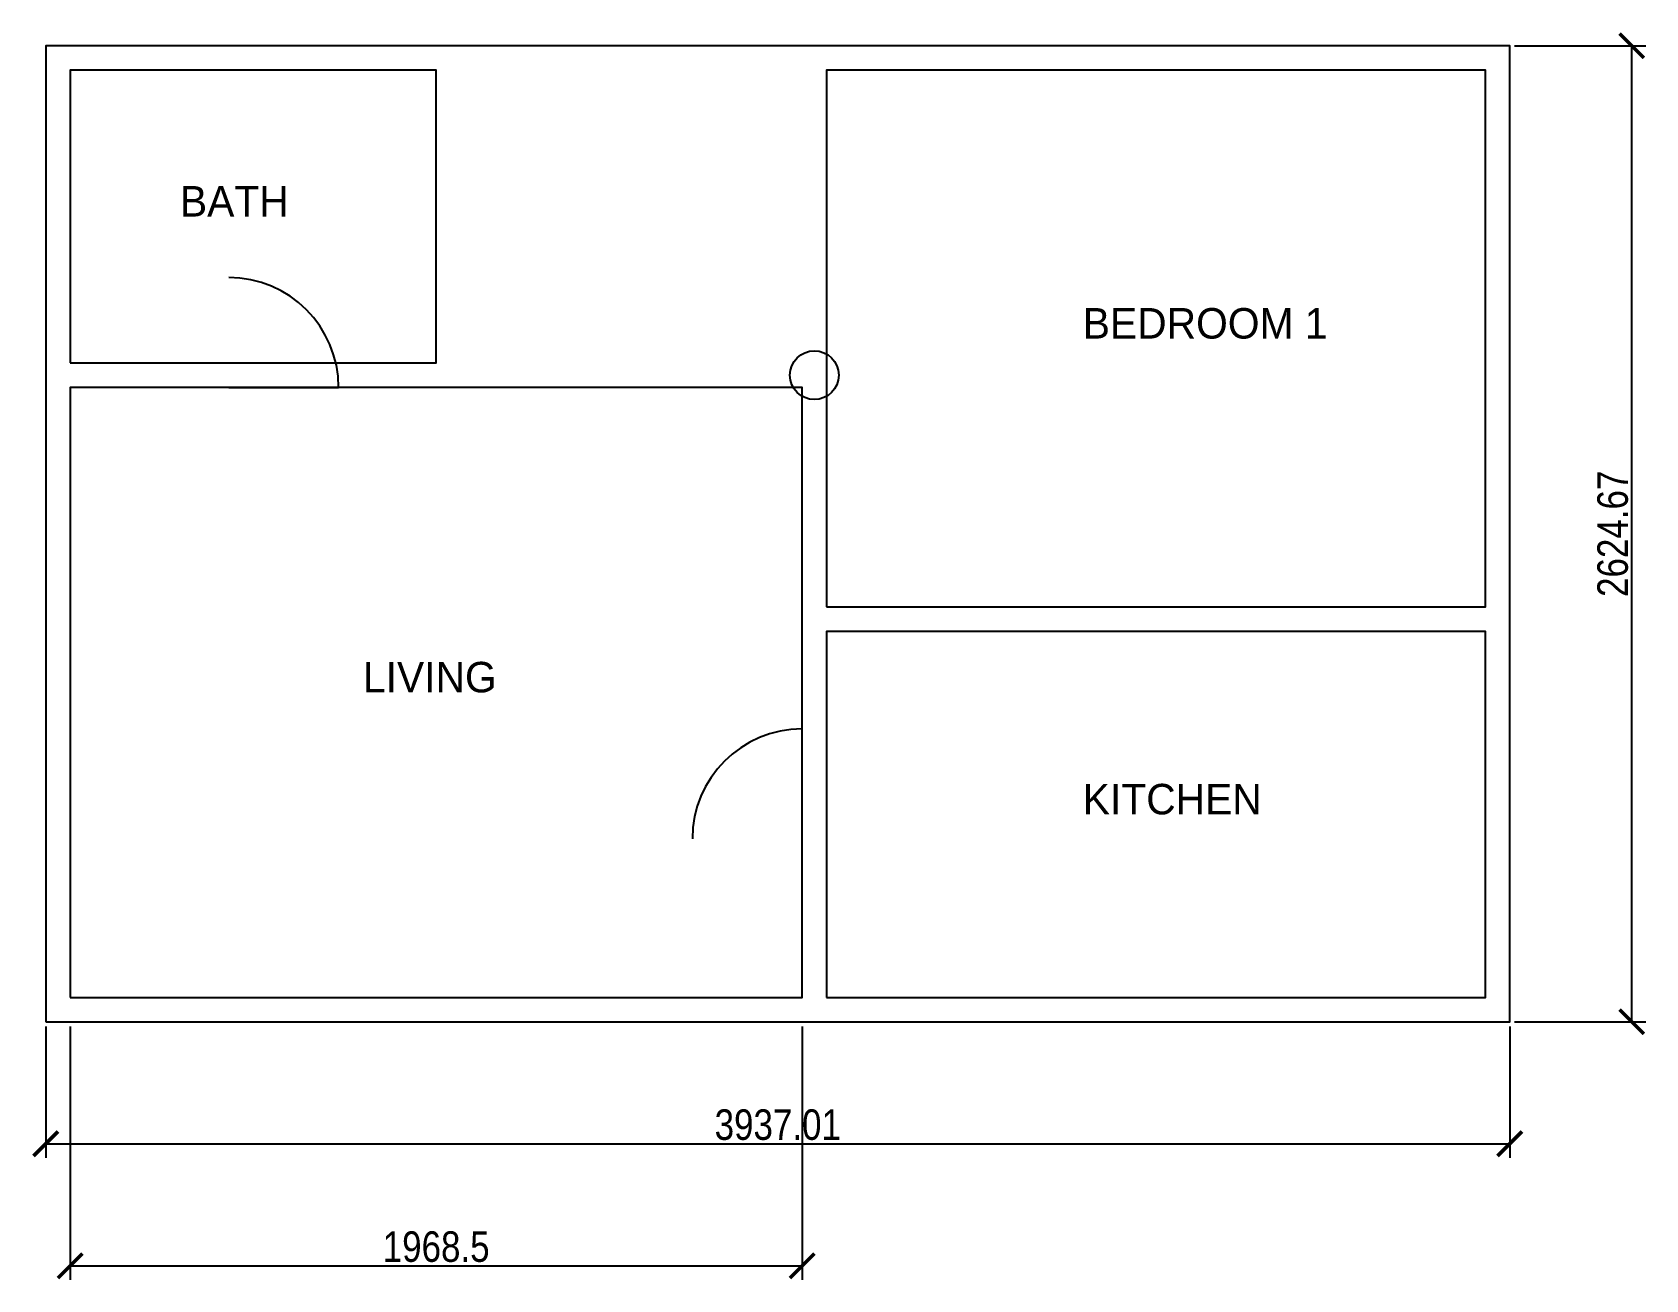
# Model space of a CAD drawing. Header units: feet. Extents: x -0.4 to 43, y -6.9 to 26.6.
import ezdxf

# ---------------------------------------------------------------- set-up
doc = ezdxf.new("R2010")
doc.units = ezdxf.units.FT
for name, color, linetype in [('A-DIMS', 1, 'Continuous'), ('A-DOOR', 3, 'Continuous'), ('A-ROOM', 5, 'Continuous'), ('A-TEXT', 2, 'Continuous'), ('A-WALL', 7, 'Continuous'), ('S-COLS', 6, 'Continuous')]:
    doc.layers.add(name, color=color, linetype=linetype)
doc.styles.add('OpenSansCondensed-Light', font='OpenSansCondensed-Light.ttf')
doc.dimstyles.new('EZDXF', dxfattribs={"dimtxt": 0.25, "dimasz": 0.175, "dimexe": 0.375, "dimexo": 0.125, "dimgap": 0.1, "dimtad": 1, "dimlfac": 100, "dimzin": 12, "dimdsep": 46, "dimtxsty": 'OpenSansCondensed-Light', "dimblk": 'ARCHTICK', "dimcen": 2.5, "dimazin": 3, "dimtfac": 0.5, "dimtmove": 2, "dimatfit": 3})

# ---------------------------------------------------------------- blocks, each defined once
blk = doc.blocks.new('DOOR900')
blk.add_line((0, 0), (2.953, 0))
blk.add_arc((0, 0), 2.953, 0, 90)
blk = doc.blocks.new('_ARCHTICK')
at = {"color": 0, "linetype": 'BYBLOCK', "const_width": 0.15}
blk.add_lwpolyline([(-0.5, -0.5), (0.5, 0.5)], dxfattribs=at)

msp = doc.modelspace()

# ---------------------------------------------------------------- linework, layer by layer
at = {"layer": 'A-ROOM'}
for points in [[(0.65617, 17.71654), (10.49869, 17.71654), (10.49869, 25.59055), (0.65617, 25.59055)], [(20.99738, 11.15486), (38.71391, 11.15486), (38.71391, 25.59055), (20.99738, 25.59055)], [(0.65617, 0.65617), (20.34121, 0.65617), (20.34121, 17.06037), (0.65617, 17.06037)], [(20.99738, 0.65617), (38.71391, 0.65617), (38.71391, 10.49869), (20.99738, 10.49869)]]:
    msp.add_lwpolyline(points, close=True, dxfattribs=at)
at = {"layer": 'A-WALL'}
msp.add_lwpolyline([(0, 0), (39.37008, 0), (39.37008, 26.24672), (0, 26.24672)], close=True, dxfattribs=at)
at = {"layer": 'S-COLS'}
msp.add_circle((20.66929, 17.38845), 0.65617, dxfattribs=at)

# ---------------------------------------------------------------- block references
at = {"layer": 'A-DOOR'}
msp.add_blockref('DOOR900', (4.92126, 17.06037), dxfattribs=at)
at = {"layer": 'A-DOOR', "rotation": 90}
msp.add_blockref('DOOR900', (20.34121, 4.92126), dxfattribs=at)

# ---------------------------------------------------------------- texts
at = {"layer": 'A-TEXT'}
for s, p in [('BATH', (3.60892, 21.65354)), ('BEDROOM 1', (27.88714, 18.3727)), ('LIVING', (8.53018, 8.85827)), ('KITCHEN', (27.88714, 5.57743))]:
    msp.add_text(s, height=0.82021, dxfattribs=at).set_placement(p)

# ---------------------------------------------------------------- dimensions: what is measured, and where the dimension line sits
at = {"layer": 'A-DIMS'}
msp.add_linear_dim(base=(42.65092, 0), p1=(39.37008, 0), p2=(39.37008, 26.24672), angle=90, dimstyle='EZDXF', override={"dimtxt": 0.82021, "dimasz": 0.656168}, dxfattribs=at).render()
for base, p1, p2 in [((0, -3.28084), (0, 0), (39.37008, 0)), ((0.65617, -6.56168), (0.65617, 0), (20.34121, 0))]:
    msp.add_linear_dim(base=base, p1=p1, p2=p2, dimstyle='EZDXF', override={"dimtxt": 0.82021, "dimasz": 0.656168}, dxfattribs=at).render()

doc.saveas('drawing.dxf')
